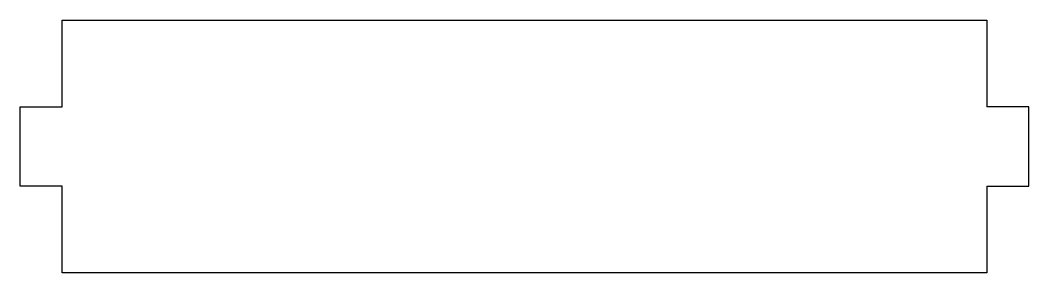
# Model space of a CAD drawing. Extents: x -48 to 48, y 12.5 to 36.5.
import ezdxf

# ---------------------------------------------------------------- set-up
doc = ezdxf.new("R2010")
doc.units = 0
doc.layers.get('0').update_dxf_attribs({"linetype": 'continuous'})

# ---------------------------------------------------------------- blocks, each defined once
blk = doc.blocks.new('PAD003')
at = {"color": 0}
for p, q in [((-43.97, 28.258354), (-43.97, 36.483354)), ((-43.97, 36.483354), (43.97, 36.483354)), ((43.97, 36.483354), (43.97, 28.258354)), ((-47.97, 24.483354), (-47.97, 28.258354)), ((-47.97, 28.258354), (-43.97, 28.258354)), ((47.97, 28.258354), (43.97, 28.258354)), ((47.97, 24.483354), (47.97, 28.258354)), ((-47.97, 20.708354), (-47.97, 24.483354)), ((47.97, 20.708354), (47.97, 24.483354)), ((-43.97, 20.708354), (-47.97, 20.708354)), ((-43.97, 12.483354), (-43.97, 20.708354)), ((43.97, 20.708354), (43.97, 12.483354)), ((43.97, 20.708354), (47.97, 20.708354)), ((43.97, 12.483354), (-43.97, 12.483354))]:
    blk.add_line(p, q, dxfattribs=at)

msp = doc.modelspace()

# ---------------------------------------------------------------- block references
at = {"color": 0}
msp.add_blockref('PAD003', (0, 0), dxfattribs=at)

doc.saveas('drawing.dxf')
